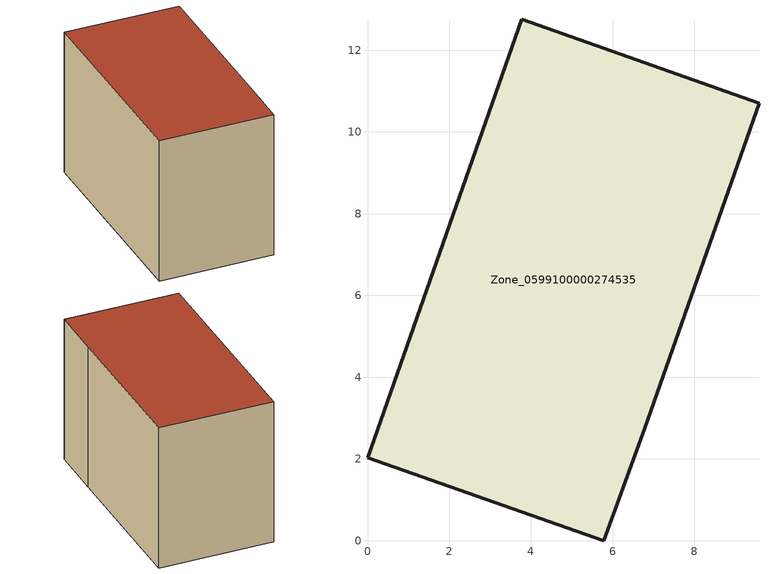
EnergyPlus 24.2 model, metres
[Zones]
Zone_0599100000274535
 floor ground (C_G): 3.78,12.76 9.58,10.7 6.78,2.76 5.78,0 0,2.03 z0.58
 wall outside (C_F): 5.78,0 6.78,2.76 9.58,10.7 3.78,12.76 0,2.03 5.78,0 z0.58:8.56
 roof outside (C_R): 9.58,10.7 3.78,12.76 0,2.03 5.78,0 6.78,2.76 z8.56
[BUILDING]
Pand.0599100000274535: North Axis=0; Terrain=City; Loads Convergence Tolerance Value=0.04; Temperature Convergence Tolerance Value=0.4; Solar Distribution=FullExterior; Maximum Number of Warmup Days=25; Minimum Number of Warmup Days=1
[Site:Location]
Rotterdam.The.Hague.AP_ZH_NLD Design_Conditions: Latitude=51.96; Longitude=4.45; Time Zone=1; Elevation=-4.5
[SITE:GROUNDTEMPERATURE:BUILDINGSURFACE]
18, 18, 18, 18, 18, 18, 18, 18, 18, 18, 18, 18
[MATERIAL] Thermal Absorptance=0.9; Solar Absorptance=0.7; Visible Absorptance=0.7
Name | Roughness | Thickness | Conductivity | Density | Specific Heat
G.TC.1965-1974 | MediumSmooth | 0.15 | 0.882353 | 540 | 1210
F.TC.1965-1974 | Rough | 0.3 | 0.697674 | 1920 | 840
R.TC.1965-1974 | MediumRough | 0.2 | 0.232558 | 1500 | 1000
[CONSTRUCTION]
C_G: G.TC.1965-1974
C_F: F.TC.1965-1974
C_R: R.TC.1965-1974
[ZONE]
Zone_0599100000274535: Type=1; Multiplier=1; Ceiling Height=Autocalculate; Volume=Autocalculate; Floor Area=autocalculate; Part of Total Floor Area=Yes
[ZONEINFILTRATION:DESIGNFLOWRATE]
Infil_Zone_0599100000274535: Zone or ZoneList or Space or SpaceList=Zone_0599100000274535; Schedule=AlwaysOn; Design Flow Rate Calculation Method=Flow/Area; Flow Rate per Floor Area=0.003; Constant Term Coefficient=1; Temperature Term Coefficient=0; Velocity Term Coefficient=0; Velocity Squared Term Coefficient=0
[HVACTEMPLATE:ZONE:IDEALLOADSAIRSYSTEM]
Zone_0599100000274535: Maximum Heating Supply Air Temperature=50; Minimum Cooling Supply Air Temperature=13; Maximum Heating Supply Air Humidity Ratio=0.0156; Minimum Cooling Supply Air Humidity Ratio=0.0077; Heating Limit=NoLimit; Cooling Limit=NoLimit; Dehumidification Control Type=ConstantSensibleHeatRatio; Cooling Sensible Heat Ratio=0.7; Dehumidification Setpoint=60; Humidification Control Type=None; Humidification Setpoint=30; Outdoor Air Method=None; Outdoor Air Flow Rate per Person=0.00944; Outdoor Air Flow Rate per Zone Floor Area=0; Outdoor Air Flow Rate per Zone=0; Demand Controlled Ventilation Type=None; Outdoor Air Economizer Type=NoEconomizer; Heat Recovery Type=None; Sensible Heat Recovery Effectiveness=0.7; Latent Heat Recovery Effectiveness=0.65
[ZONECONTROL:THERMOSTAT]
ThermostatControl_Zone_0599100000274535: Zone or ZoneList=Zone_0599100000274535; Control Type Schedule=DualSetpointControlType; Control 1=Thermostat_Zone_0599100000274535; Temperature Difference Between Cutout And Setpoint=0
[THERMOSTATSETPOINT:DUALSETPOINT]
Thermostat_Zone_0599100000274535: Heating Setpoint Temperature Schedule=HeatingSetpoint_Zone_0599100000274535; Cooling Setpoint Temperature Schedule=CoolingSetpoint_Zone_0599100000274535
[SCHEDULE:COMPACT]
HeatingSetpoint_Zone_0599100000274535: Through: 12/31, For: AllDays, Until: 24:00, 21
CoolingSetpoint_Zone_0599100000274535: Through: 12/31, For: AllDays, Until: 24:00, 24
DualSetpointControlType: Through: 12/31, For: AllDays, Until: 24:00, 4
AlwaysOn: Through: 12/31, For: AllDays, Until: 24:00, 1
